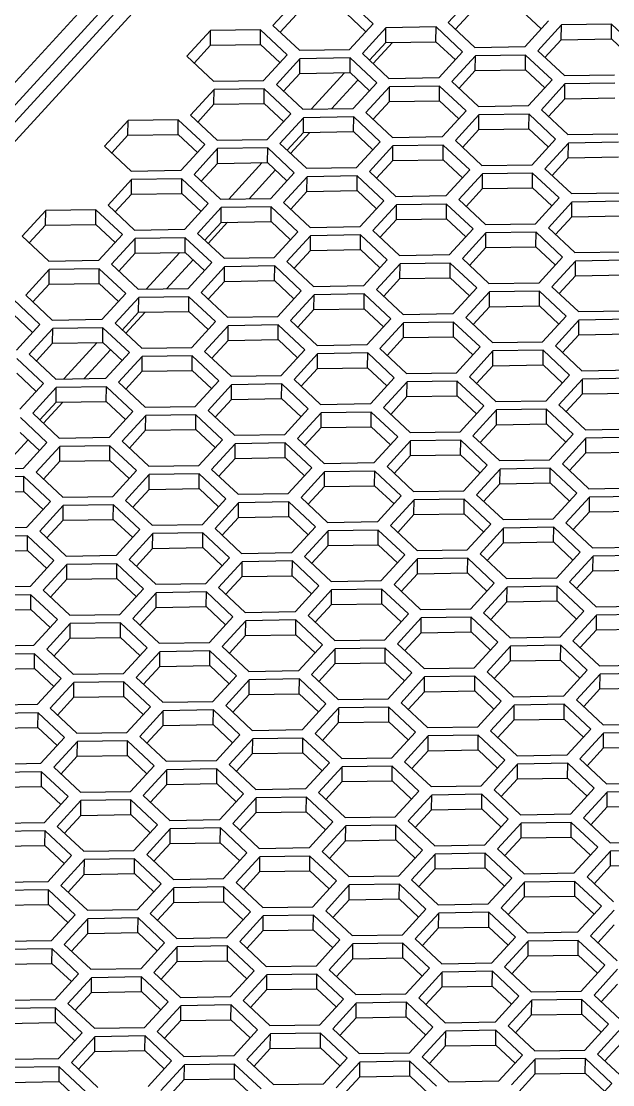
# Model space of a CAD drawing. Header units: millimetres. Extents: x -11 to 294, y 0 to 216.
# Drawn here: x 169.38 to 183, y 94.64 to 119.11 of the extents above; entities that cross this region are included whole.
import ezdxf

# ---------------------------------------------------------------- set-up
doc = ezdxf.new("R2010")
doc.units = ezdxf.units.MM

msp = doc.modelspace()

# ---------------------------------------------------------------- linework, layer by layer
at = {"color": 7, "linetype": 'Continuous', "lineweight": 25}
for p, q in [((183.895, 133.694), (150.535, 97.312)), ((184.263, 133.579), (150.903, 97.196)), ((182.202, 130.49), (151.71, 97.235)), ((181.715, 130.404), (151.214, 97.139)), ((175.717, 119.608), (175.174, 119.017)), ((177.482, 119.054), (176.871, 119.627)), ((179.755, 119.673), (179.212, 119.081)), ((175.34, 118.861), (175.714, 119.27)), ((176.868, 119.288), (177.314, 118.871)), ((179.378, 118.926), (179.753, 119.334)), ((180.907, 119.352), (181.352, 118.935)), ((175.174, 119.017), (175.786, 118.444)), ((176.94, 118.462), (177.482, 119.054)), ((177.776, 118.961), (177.234, 118.37)), ((177.774, 118.623), (177.776, 118.961)), ((178.93, 118.98), (177.776, 118.961)), ((178.928, 118.641), (178.93, 118.98)), ((179.542, 118.407), (178.93, 118.98)), ((179.212, 119.081), (179.824, 118.508)), ((180.978, 118.527), (181.52, 119.118)), ((181.815, 119.026), (181.272, 118.434)), ((181.813, 118.687), (181.815, 119.026)), ((182.969, 119.044), (181.815, 119.026)), ((182.967, 118.706), (182.969, 119.044)), ((183.58, 118.471), (182.969, 119.044)), ((173.737, 118.896), (173.195, 118.305)), ((173.735, 118.558), (173.737, 118.896)), ((174.891, 118.915), (173.737, 118.896)), ((174.889, 118.576), (174.891, 118.915)), ((175.503, 118.342), (174.891, 118.915)), ((173.361, 118.149), (173.735, 118.558)), ((173.735, 118.558), (174.889, 118.576)), ((174.889, 118.576), (175.335, 118.159)), ((175.786, 118.444), (176.94, 118.462)), ((177.4, 118.214), (177.774, 118.623)), ((177.774, 118.623), (178.928, 118.641)), ((178.928, 118.641), (179.374, 118.224)), ((179.824, 118.508), (180.978, 118.527)), ((181.438, 118.279), (181.813, 118.687)), ((181.813, 118.687), (182.967, 118.706)), ((182.967, 118.706), (183.412, 118.288)), ((173.195, 118.305), (173.806, 117.732)), ((174.96, 117.75), (175.503, 118.342)), ((175.797, 118.25), (175.255, 117.658)), ((175.795, 117.911), (175.797, 118.25)), ((176.951, 118.268), (175.797, 118.25)), ((176.949, 117.929), (176.951, 118.268)), ((177.563, 117.695), (176.951, 118.268)), ((177.234, 118.37), (177.845, 117.797)), ((178.999, 117.815), (179.542, 118.407)), ((179.836, 118.315), (179.294, 117.723)), ((179.834, 117.976), (179.836, 118.315)), ((180.99, 118.333), (179.836, 118.315)), ((180.988, 117.995), (180.99, 118.333)), ((181.602, 117.76), (180.99, 118.333)), ((181.272, 118.434), (181.884, 117.861)), ((179.46, 117.568), (179.834, 117.976)), ((179.834, 117.976), (180.988, 117.995)), ((180.988, 117.995), (181.434, 117.577)), ((173.806, 117.732), (174.96, 117.75)), ((175.421, 117.503), (175.795, 117.911)), ((175.795, 117.911), (176.949, 117.929)), ((176.949, 117.929), (177.395, 117.512)), ((177.845, 117.797), (178.999, 117.815)), ((181.059, 117.169), (181.602, 117.76)), ((181.884, 117.861), (183.038, 117.88)), ((173.819, 117.538), (173.276, 116.947)), ((173.817, 117.2), (173.819, 117.538)), ((174.973, 117.557), (173.819, 117.538)), ((174.971, 117.218), (174.973, 117.557)), ((175.584, 116.984), (174.973, 117.557)), ((175.255, 117.658), (175.866, 117.085)), ((177.02, 117.104), (177.563, 117.695)), ((177.857, 117.603), (177.315, 117.011)), ((177.855, 117.264), (177.857, 117.603)), ((179.011, 117.621), (177.857, 117.603)), ((179.009, 117.283), (179.011, 117.621)), ((179.623, 117.048), (179.011, 117.621)), ((179.294, 117.723), (179.905, 117.15)), ((181.896, 117.668), (181.354, 117.076)), ((181.894, 117.329), (181.896, 117.668)), ((183.05, 117.686), (181.896, 117.668)), ((177.48, 116.856), (177.855, 117.264)), ((177.855, 117.264), (179.009, 117.283)), ((179.009, 117.283), (179.455, 116.865)), ((181.519, 116.921), (181.894, 117.329)), ((181.894, 117.329), (183.048, 117.348)), ((173.442, 116.791), (173.817, 117.2)), ((173.817, 117.2), (174.971, 117.218)), ((174.971, 117.218), (175.416, 116.801)), ((175.866, 117.085), (177.02, 117.104)), ((177.315, 117.011), (177.926, 116.438)), ((179.08, 116.457), (179.623, 117.048)), ((179.905, 117.15), (181.059, 117.169)), ((181.354, 117.076), (181.965, 116.503)), ((171.84, 116.827), (171.297, 116.235)), ((171.837, 116.488), (171.84, 116.827)), ((172.994, 116.845), (171.84, 116.827)), ((172.991, 116.507), (172.994, 116.845)), ((173.605, 116.272), (172.994, 116.845)), ((173.276, 116.947), (173.888, 116.374)), ((175.042, 116.392), (175.584, 116.984)), ((175.879, 116.892), (175.336, 116.3)), ((175.876, 116.553), (175.879, 116.892)), ((177.033, 116.91), (175.879, 116.892)), ((177.03, 116.572), (177.033, 116.91)), ((177.644, 116.337), (177.033, 116.91)), ((179.917, 116.956), (179.374, 116.364)), ((179.915, 116.617), (179.917, 116.956)), ((181.071, 116.974), (179.917, 116.956)), ((181.069, 116.636), (181.071, 116.974)), ((181.682, 116.401), (181.071, 116.974)), ((171.837, 116.488), (172.991, 116.507)), ((172.991, 116.507), (173.437, 116.089)), ((175.502, 116.145), (175.876, 116.553)), ((175.876, 116.553), (177.03, 116.572)), ((177.03, 116.572), (177.476, 116.154)), ((179.54, 116.209), (179.915, 116.617)), ((179.915, 116.617), (181.069, 116.636)), ((181.069, 116.636), (181.514, 116.218)), ((181.965, 116.503), (183.119, 116.522)), ((171.463, 116.08), (171.837, 116.488)), ((173.063, 115.681), (173.605, 116.272)), ((173.888, 116.374), (175.042, 116.392)), ((175.336, 116.3), (175.948, 115.727)), ((177.102, 115.746), (177.644, 116.337)), ((177.926, 116.438), (179.08, 116.457)), ((179.092, 116.263), (177.938, 116.245)), ((179.09, 115.925), (179.092, 116.263)), ((179.704, 115.69), (179.092, 116.263)), ((179.374, 116.364), (179.986, 115.791)), ((181.14, 115.81), (181.682, 116.401)), ((181.977, 116.309), (181.434, 115.718)), ((181.975, 115.97), (181.977, 116.309)), ((183.131, 116.328), (181.977, 116.309)), ((171.297, 116.235), (171.909, 115.662)), ((173.899, 116.18), (173.357, 115.588)), ((173.897, 115.841), (173.899, 116.18)), ((175.053, 116.198), (173.899, 116.18)), ((175.051, 115.86), (175.053, 116.198)), ((175.665, 115.625), (175.053, 116.198)), ((177.938, 116.245), (177.396, 115.653)), ((177.936, 115.906), (177.938, 116.245)), ((173.523, 115.433), (173.897, 115.841)), ((173.897, 115.841), (175.051, 115.86)), ((175.051, 115.86), (175.497, 115.442)), ((177.562, 115.498), (177.936, 115.906)), ((177.936, 115.906), (179.09, 115.925)), ((179.09, 115.925), (179.536, 115.507)), ((179.986, 115.791), (181.14, 115.81)), ((181.6, 115.562), (181.975, 115.97)), ((181.975, 115.97), (183.129, 115.989)), ((171.909, 115.662), (173.063, 115.681)), ((173.357, 115.588), (173.968, 115.015)), ((175.122, 115.034), (175.665, 115.625)), ((175.959, 115.533), (175.417, 114.941)), ((175.948, 115.727), (177.102, 115.746)), ((175.957, 115.194), (175.959, 115.533)), ((177.113, 115.552), (175.959, 115.533)), ((177.111, 115.213), (177.113, 115.552)), ((177.725, 114.979), (177.113, 115.552)), ((177.396, 115.653), (178.007, 115.08)), ((179.161, 115.099), (179.704, 115.69)), ((179.998, 115.598), (179.456, 115.006)), ((179.996, 115.259), (179.998, 115.598)), ((181.152, 115.617), (179.998, 115.598)), ((181.15, 115.278), (181.152, 115.617)), ((181.764, 115.044), (181.152, 115.617)), ((181.434, 115.718), (182.046, 115.144)), ((171.921, 115.469), (171.378, 114.877)), ((171.919, 115.13), (171.921, 115.469)), ((173.075, 115.487), (171.921, 115.469)), ((173.073, 115.149), (173.075, 115.487)), ((173.686, 114.914), (173.075, 115.487)), ((171.544, 114.722), (171.919, 115.13)), ((171.919, 115.13), (173.073, 115.149)), ((173.073, 115.149), (173.518, 114.731)), ((175.583, 114.786), (175.957, 115.194)), ((175.957, 115.194), (177.111, 115.213)), ((177.111, 115.213), (177.557, 114.795)), ((178.007, 115.08), (179.161, 115.099)), ((179.622, 114.851), (179.996, 115.259)), ((179.996, 115.259), (181.15, 115.278)), ((181.15, 115.278), (181.596, 114.86)), ((181.221, 114.452), (181.764, 115.044)), ((182.046, 115.144), (183.2, 115.163)), ((171.378, 114.877), (171.99, 114.304)), ((173.144, 114.323), (173.686, 114.914)), ((173.981, 114.822), (173.438, 114.23)), ((173.968, 115.015), (175.122, 115.034)), ((173.979, 114.483), (173.981, 114.822)), ((175.135, 114.84), (173.981, 114.822)), ((175.133, 114.502), (175.135, 114.84)), ((175.746, 114.267), (175.135, 114.84)), ((175.417, 114.941), (176.028, 114.368)), ((177.182, 114.387), (177.725, 114.979)), ((178.019, 114.886), (177.477, 114.295)), ((178.017, 114.547), (178.019, 114.886)), ((179.173, 114.905), (178.019, 114.886)), ((179.171, 114.566), (179.173, 114.905)), ((179.785, 114.332), (179.173, 114.905)), ((179.456, 115.006), (180.067, 114.433)), ((182.058, 114.951), (181.516, 114.36)), ((182.056, 114.612), (182.058, 114.951)), ((183.212, 114.97), (182.058, 114.951)), ((169.942, 114.757), (169.399, 114.165)), ((169.94, 114.418), (169.942, 114.757)), ((171.096, 114.775), (169.942, 114.757)), ((171.094, 114.437), (171.096, 114.775)), ((171.707, 114.202), (171.096, 114.775)), ((177.642, 114.139), (178.017, 114.547)), ((178.017, 114.547), (179.171, 114.566)), ((179.171, 114.566), (179.617, 114.148)), ((181.681, 114.204), (182.056, 114.612)), ((182.056, 114.612), (183.21, 114.631)), ((169.565, 114.01), (169.94, 114.418)), ((169.94, 114.418), (171.094, 114.437)), ((171.094, 114.437), (171.539, 114.019)), ((171.99, 114.304), (173.144, 114.323)), ((173.604, 114.075), (173.979, 114.483)), ((173.979, 114.483), (175.133, 114.502)), ((175.133, 114.502), (175.578, 114.084)), ((176.028, 114.368), (177.182, 114.387)), ((179.242, 113.74), (179.785, 114.332)), ((180.067, 114.433), (181.221, 114.452)), ((181.516, 114.36), (182.127, 113.787)), ((169.399, 114.165), (170.011, 113.592)), ((171.165, 113.611), (171.707, 114.202)), ((172.002, 114.11), (171.459, 113.518)), ((171.999, 113.771), (172.002, 114.11)), ((173.156, 114.129), (172.002, 114.11)), ((173.153, 113.79), (173.156, 114.129)), ((173.767, 113.556), (173.156, 114.129)), ((173.438, 114.23), (174.05, 113.657)), ((175.204, 113.676), (175.746, 114.267)), ((176.04, 114.175), (175.498, 113.583)), ((176.038, 113.836), (176.04, 114.175)), ((177.194, 114.194), (176.04, 114.175)), ((177.192, 113.855), (177.194, 114.194)), ((177.806, 113.621), (177.194, 114.194)), ((177.477, 114.295), (178.088, 113.722)), ((180.079, 114.239), (179.536, 113.648)), ((180.077, 113.901), (180.079, 114.239)), ((181.233, 114.258), (180.079, 114.239)), ((181.231, 113.919), (181.233, 114.258)), ((181.844, 113.685), (181.233, 114.258)), ((175.664, 113.428), (176.038, 113.836)), ((176.038, 113.836), (177.192, 113.855)), ((177.192, 113.855), (177.638, 113.437)), ((179.702, 113.492), (180.077, 113.901)), ((180.077, 113.901), (181.231, 113.919)), ((181.231, 113.919), (181.676, 113.502)), ((170.011, 113.592), (171.165, 113.611)), ((171.625, 113.363), (171.999, 113.771)), ((171.999, 113.771), (173.153, 113.79)), ((173.153, 113.79), (173.599, 113.372)), ((174.05, 113.657), (175.204, 113.676)), ((175.498, 113.583), (176.11, 113.01)), ((177.264, 113.029), (177.806, 113.621)), ((178.088, 113.722), (179.242, 113.74)), ((179.536, 113.648), (180.148, 113.075)), ((181.302, 113.093), (181.844, 113.685)), ((182.139, 113.592), (181.596, 113.001)), ((182.127, 113.787), (183.281, 113.805)), ((182.137, 113.254), (182.139, 113.592)), ((183.293, 113.611), (182.139, 113.592)), ((170.023, 113.399), (169.481, 112.807)), ((170.021, 113.06), (170.023, 113.399)), ((171.177, 113.417), (170.023, 113.399)), ((171.175, 113.079), (171.177, 113.417)), ((171.789, 112.844), (171.177, 113.417)), ((171.459, 113.518), (172.071, 112.945)), ((173.225, 112.964), (173.767, 113.556)), ((174.061, 113.463), (173.519, 112.872)), ((174.059, 113.124), (174.061, 113.463)), ((175.215, 113.482), (174.061, 113.463)), ((175.213, 113.143), (175.215, 113.482)), ((175.827, 112.909), (175.215, 113.482)), ((178.1, 113.528), (177.558, 112.937)), ((178.098, 113.189), (178.1, 113.528)), ((179.254, 113.547), (178.1, 113.528)), ((179.252, 113.208), (179.254, 113.547)), ((179.866, 112.974), (179.254, 113.547)), ((170.021, 113.06), (171.175, 113.079)), ((171.175, 113.079), (171.621, 112.661)), ((173.685, 112.716), (174.059, 113.124)), ((174.059, 113.124), (175.213, 113.143)), ((175.213, 113.143), (175.659, 112.725)), ((177.724, 112.781), (178.098, 113.189)), ((178.098, 113.189), (179.252, 113.208)), ((179.252, 113.208), (179.698, 112.791)), ((180.148, 113.075), (181.302, 113.093)), ((181.762, 112.845), (182.137, 113.254)), ((182.137, 113.254), (183.291, 113.272)), ((169.647, 112.652), (170.021, 113.06)), ((171.246, 112.253), (171.789, 112.844)), ((172.071, 112.945), (173.225, 112.964)), ((173.519, 112.872), (174.13, 112.299)), ((175.284, 112.317), (175.827, 112.909)), ((176.11, 113.01), (177.264, 113.029)), ((177.275, 112.835), (176.121, 112.816)), ((177.273, 112.496), (177.275, 112.835)), ((177.887, 112.262), (177.275, 112.835)), ((177.558, 112.937), (178.169, 112.364)), ((179.323, 112.382), (179.866, 112.974)), ((180.16, 112.881), (179.618, 112.29)), ((180.158, 112.543), (180.16, 112.881)), ((181.314, 112.9), (180.16, 112.881)), ((181.312, 112.561), (181.314, 112.9)), ((181.926, 112.327), (181.314, 112.9)), ((181.596, 113.001), (182.208, 112.428)), ((169.809, 112.133), (169.198, 112.706)), ((169.481, 112.807), (170.092, 112.234)), ((172.083, 112.752), (171.54, 112.16)), ((172.081, 112.413), (172.083, 112.752)), ((173.237, 112.771), (172.083, 112.752)), ((173.235, 112.432), (173.237, 112.771)), ((173.848, 112.198), (173.237, 112.771)), ((176.121, 112.816), (175.579, 112.225)), ((176.119, 112.478), (176.121, 112.816)), ((169.196, 112.367), (169.641, 111.949)), ((171.706, 112.005), (172.081, 112.413)), ((172.081, 112.413), (173.235, 112.432)), ((173.235, 112.432), (173.68, 112.014)), ((175.745, 112.069), (176.119, 112.478)), ((176.119, 112.478), (177.273, 112.496)), ((177.273, 112.496), (177.719, 112.079)), ((178.169, 112.364), (179.323, 112.382)), ((179.784, 112.134), (180.158, 112.543)), ((180.158, 112.543), (181.312, 112.561)), ((181.312, 112.561), (181.758, 112.144)), ((182.208, 112.428), (183.362, 112.446)), ((169.267, 111.541), (169.809, 112.133)), ((170.092, 112.234), (171.246, 112.253)), ((171.54, 112.16), (172.152, 111.587)), ((173.306, 111.606), (173.848, 112.198)), ((174.143, 112.105), (173.6, 111.514)), ((174.13, 112.299), (175.284, 112.317)), ((174.141, 111.767), (174.143, 112.105)), ((175.297, 112.124), (174.143, 112.105)), ((175.295, 111.785), (175.297, 112.124)), ((175.908, 111.551), (175.297, 112.124)), ((175.579, 112.225), (176.19, 111.652)), ((177.344, 111.67), (177.887, 112.262)), ((178.181, 112.169), (177.639, 111.578)), ((178.179, 111.831), (178.181, 112.169)), ((179.335, 112.188), (178.181, 112.169)), ((179.333, 111.849), (179.335, 112.188)), ((179.947, 111.615), (179.335, 112.188)), ((179.618, 112.29), (180.229, 111.717)), ((181.383, 111.735), (181.926, 112.327)), ((182.22, 112.234), (181.678, 111.643)), ((182.218, 111.896), (182.22, 112.234)), ((183.374, 112.253), (182.22, 112.234)), ((170.104, 112.04), (169.561, 111.449)), ((170.102, 111.701), (170.104, 112.04)), ((171.258, 112.059), (170.104, 112.04)), ((171.256, 111.72), (171.258, 112.059)), ((171.869, 111.486), (171.258, 112.059)), ((181.843, 111.487), (182.218, 111.896)), ((182.218, 111.896), (183.372, 111.914)), ((169.727, 111.293), (170.102, 111.701)), ((170.102, 111.701), (171.256, 111.72)), ((171.256, 111.72), (171.701, 111.303)), ((173.766, 111.358), (174.141, 111.767)), ((174.141, 111.767), (175.295, 111.785)), ((175.295, 111.785), (175.74, 111.368)), ((176.19, 111.652), (177.344, 111.67)), ((177.804, 111.422), (178.179, 111.831)), ((178.179, 111.831), (179.333, 111.849)), ((179.333, 111.849), (179.779, 111.432)), ((179.404, 111.023), (179.947, 111.615)), ((180.229, 111.717), (181.383, 111.735)), ((181.678, 111.643), (182.289, 111.07)), ((169.561, 111.449), (170.173, 110.876)), ((171.327, 110.894), (171.869, 111.486)), ((172.163, 111.393), (171.621, 110.802)), ((172.152, 111.587), (173.306, 111.606)), ((172.161, 111.055), (172.163, 111.393)), ((173.317, 111.412), (172.163, 111.393)), ((173.315, 111.073), (173.317, 111.412)), ((173.929, 110.839), (173.317, 111.412)), ((173.6, 111.514), (174.212, 110.941)), ((175.366, 110.959), (175.908, 111.551)), ((176.202, 111.458), (175.66, 110.867)), ((176.2, 111.12), (176.202, 111.458)), ((177.356, 111.477), (176.202, 111.458)), ((177.354, 111.138), (177.356, 111.477)), ((177.968, 110.904), (177.356, 111.477)), ((177.639, 111.578), (178.25, 111.005)), ((180.241, 111.523), (179.698, 110.931)), ((180.239, 111.184), (180.241, 111.523)), ((181.395, 111.541), (180.241, 111.523)), ((181.393, 111.203), (181.395, 111.541)), ((182.006, 110.968), (181.395, 111.541)), ((169.891, 110.775), (169.279, 111.348)), ((175.826, 110.711), (176.2, 111.12)), ((176.2, 111.12), (177.354, 111.138)), ((177.354, 111.138), (177.8, 110.721)), ((179.864, 110.776), (180.239, 111.184)), ((180.239, 111.184), (181.393, 111.203)), ((181.393, 111.203), (181.838, 110.785)), ((169.277, 111.009), (169.723, 110.591)), ((170.173, 110.876), (171.327, 110.894)), ((171.787, 110.646), (172.161, 111.055)), ((172.161, 111.055), (173.315, 111.073)), ((173.315, 111.073), (173.761, 110.656)), ((174.212, 110.941), (175.366, 110.959)), ((177.426, 110.312), (177.968, 110.904)), ((178.25, 111.005), (179.404, 111.023)), ((179.698, 110.931), (180.31, 110.358)), ((181.464, 110.377), (182.006, 110.968)), ((182.301, 110.876), (181.758, 110.284)), ((182.289, 111.07), (183.443, 111.088)), ((182.299, 110.537), (182.301, 110.876)), ((183.455, 110.894), (182.301, 110.876)), ((169.348, 110.183), (169.891, 110.775)), ((170.185, 110.682), (169.643, 110.091)), ((170.183, 110.344), (170.185, 110.682)), ((171.339, 110.701), (170.185, 110.682)), ((171.337, 110.362), (171.339, 110.701)), ((171.951, 110.128), (171.339, 110.701)), ((171.621, 110.802), (172.233, 110.229)), ((173.387, 110.247), (173.929, 110.839)), ((174.223, 110.746), (173.681, 110.155)), ((174.221, 110.408), (174.223, 110.746)), ((175.377, 110.765), (174.223, 110.746)), ((175.375, 110.426), (175.377, 110.765)), ((175.989, 110.192), (175.377, 110.765)), ((175.66, 110.867), (176.272, 110.294)), ((178.262, 110.812), (177.72, 110.22)), ((178.26, 110.473), (178.262, 110.812)), ((179.416, 110.83), (178.262, 110.812)), ((179.414, 110.491), (179.416, 110.83)), ((180.028, 110.257), (179.416, 110.83)), ((173.847, 109.999), (174.221, 110.408)), ((174.221, 110.408), (175.375, 110.426)), ((175.375, 110.426), (175.821, 110.009)), ((177.886, 110.064), (178.26, 110.473)), ((178.26, 110.473), (179.414, 110.491)), ((179.414, 110.491), (179.86, 110.074)), ((181.924, 110.129), (182.299, 110.537)), ((182.299, 110.537), (183.453, 110.556)), ((169.808, 109.935), (170.183, 110.344)), ((170.183, 110.344), (171.337, 110.362)), ((171.337, 110.362), (171.783, 109.945)), ((172.233, 110.229), (173.387, 110.247)), ((173.681, 110.155), (174.292, 109.582)), ((175.446, 109.6), (175.989, 110.192)), ((176.272, 110.294), (177.426, 110.312)), ((177.72, 110.22), (178.331, 109.647)), ((179.485, 109.666), (180.028, 110.257)), ((180.322, 110.165), (179.78, 109.573)), ((180.31, 110.358), (181.464, 110.377)), ((180.32, 109.826), (180.322, 110.165)), ((181.476, 110.183), (180.322, 110.165)), ((181.474, 109.845), (181.476, 110.183)), ((182.088, 109.61), (181.476, 110.183)), ((181.758, 110.284), (182.37, 109.711)), ((169.971, 109.416), (169.36, 109.989)), ((169.643, 110.091), (170.254, 109.518)), ((171.408, 109.536), (171.951, 110.128)), ((172.245, 110.035), (171.702, 109.444)), ((172.243, 109.697), (172.245, 110.035)), ((173.399, 110.054), (172.245, 110.035)), ((173.397, 109.715), (173.399, 110.054)), ((174.01, 109.481), (173.399, 110.054)), ((176.283, 110.1), (175.741, 109.508)), ((176.281, 109.761), (176.283, 110.1)), ((177.437, 110.118), (176.283, 110.1)), ((177.435, 109.78), (177.437, 110.118)), ((178.049, 109.545), (177.437, 110.118)), ((169.358, 109.65), (169.803, 109.233)), ((171.868, 109.288), (172.243, 109.697)), ((172.243, 109.697), (173.397, 109.715)), ((173.397, 109.715), (173.842, 109.298)), ((175.907, 109.353), (176.281, 109.761)), ((176.281, 109.761), (177.435, 109.78)), ((177.435, 109.78), (177.881, 109.362)), ((178.331, 109.647), (179.485, 109.666)), ((179.946, 109.418), (180.32, 109.826)), ((180.32, 109.826), (181.474, 109.845)), ((181.474, 109.845), (181.92, 109.427)), ((182.37, 109.711), (183.524, 109.73)), ((169.429, 108.824), (169.971, 109.416)), ((170.254, 109.518), (171.408, 109.536)), ((171.702, 109.444), (172.314, 108.871)), ((173.468, 108.889), (174.01, 109.481)), ((174.292, 109.582), (175.446, 109.6)), ((175.459, 109.407), (174.305, 109.389)), ((175.457, 109.068), (175.459, 109.407)), ((176.07, 108.834), (175.459, 109.407)), ((175.741, 109.508), (176.352, 108.935)), ((177.506, 108.954), (178.049, 109.545)), ((178.343, 109.453), (177.801, 108.861)), ((178.341, 109.114), (178.343, 109.453)), ((179.497, 109.471), (178.343, 109.453)), ((179.495, 109.133), (179.497, 109.471)), ((180.109, 108.898), (179.497, 109.471)), ((179.78, 109.573), (180.391, 109)), ((181.545, 109.019), (182.088, 109.61)), ((182.382, 109.518), (181.84, 108.926)), ((182.38, 109.179), (182.382, 109.518)), ((183.536, 109.536), (182.382, 109.518)), ((170.266, 109.324), (169.723, 108.732)), ((170.264, 108.985), (170.266, 109.324)), ((171.42, 109.342), (170.266, 109.324)), ((171.418, 109.003), (171.42, 109.342)), ((172.031, 108.769), (171.42, 109.342)), ((174.305, 109.389), (173.762, 108.797)), ((174.303, 109.05), (174.305, 109.389)), ((182.005, 108.771), (182.38, 109.179)), ((182.38, 109.179), (183.534, 109.198)), ((169.889, 108.576), (170.264, 108.985)), ((170.264, 108.985), (171.418, 109.003)), ((171.418, 109.003), (171.863, 108.586)), ((173.928, 108.641), (174.303, 109.05)), ((174.303, 109.05), (175.457, 109.068)), ((175.457, 109.068), (175.902, 108.651)), ((176.352, 108.935), (177.506, 108.954)), ((177.966, 108.706), (178.341, 109.114)), ((178.341, 109.114), (179.495, 109.133)), ((179.495, 109.133), (179.941, 108.715)), ((180.391, 109), (181.545, 109.019)), ((181.84, 108.926), (182.451, 108.353)), ((168.275, 108.806), (169.429, 108.824)), ((169.723, 108.732), (170.335, 108.159)), ((171.489, 108.177), (172.031, 108.769)), ((172.325, 108.677), (171.783, 108.085)), ((172.314, 108.871), (173.468, 108.889)), ((172.323, 108.338), (172.325, 108.677)), ((173.479, 108.695), (172.325, 108.677)), ((173.477, 108.357), (173.479, 108.695)), ((174.091, 108.122), (173.479, 108.695)), ((173.762, 108.797), (174.374, 108.224)), ((175.528, 108.243), (176.07, 108.834)), ((176.364, 108.742), (175.822, 108.15)), ((176.362, 108.403), (176.364, 108.742)), ((177.518, 108.76), (176.364, 108.742)), ((177.516, 108.422), (177.518, 108.76)), ((178.13, 108.187), (177.518, 108.76)), ((177.801, 108.861), (178.412, 108.288)), ((179.566, 108.307), (180.109, 108.898)), ((180.403, 108.806), (179.86, 108.214)), ((180.401, 108.467), (180.403, 108.806)), ((181.557, 108.825), (180.403, 108.806)), ((181.555, 108.486), (181.557, 108.825)), ((182.168, 108.252), (181.557, 108.825)), ((169.441, 108.631), (168.287, 108.612)), ((169.439, 108.292), (169.441, 108.631)), ((170.053, 108.058), (169.441, 108.631)), ((180.026, 108.059), (180.401, 108.467)), ((180.401, 108.467), (181.555, 108.486)), ((181.555, 108.486), (182, 108.068)), ((168.285, 108.274), (169.439, 108.292)), ((169.439, 108.292), (169.885, 107.875)), ((171.949, 107.93), (172.323, 108.338)), ((172.323, 108.338), (173.477, 108.357)), ((173.477, 108.357), (173.923, 107.939)), ((174.374, 108.224), (175.528, 108.243)), ((175.988, 107.995), (176.362, 108.403)), ((176.362, 108.403), (177.516, 108.422)), ((177.516, 108.422), (177.962, 108.004)), ((177.588, 107.596), (178.13, 108.187)), ((178.412, 108.288), (179.566, 108.307)), ((179.86, 108.214), (180.472, 107.641)), ((181.626, 107.66), (182.168, 108.252)), ((182.451, 108.353), (183.605, 108.372)), ((169.51, 107.466), (170.053, 108.058)), ((170.347, 107.966), (169.805, 107.374)), ((170.335, 108.159), (171.489, 108.177)), ((170.345, 107.627), (170.347, 107.966)), ((171.501, 107.984), (170.347, 107.966)), ((171.499, 107.645), (171.501, 107.984)), ((172.113, 107.411), (171.501, 107.984)), ((171.783, 108.085), (172.395, 107.512)), ((173.549, 107.531), (174.091, 108.122)), ((174.385, 108.03), (173.843, 107.438)), ((174.383, 107.691), (174.385, 108.03)), ((175.539, 108.048), (174.385, 108.03)), ((175.537, 107.71), (175.539, 108.048)), ((176.151, 107.475), (175.539, 108.048)), ((175.822, 108.15), (176.434, 107.577)), ((178.424, 108.095), (177.882, 107.503)), ((178.422, 107.756), (178.424, 108.095)), ((179.578, 108.113), (178.424, 108.095)), ((179.576, 107.775), (179.578, 108.113)), ((180.19, 107.54), (179.578, 108.113)), ((182.463, 108.159), (181.92, 107.568)), ((182.461, 107.82), (182.463, 108.159)), ((183.617, 108.178), (182.463, 108.159)), ((174.383, 107.691), (175.537, 107.71)), ((175.537, 107.71), (175.983, 107.292)), ((178.048, 107.348), (178.422, 107.756)), ((178.422, 107.756), (179.576, 107.775)), ((179.576, 107.775), (180.022, 107.357)), ((182.086, 107.412), (182.461, 107.82)), ((182.461, 107.82), (183.615, 107.839)), ((168.356, 107.448), (169.51, 107.466)), ((169.97, 107.219), (170.345, 107.627)), ((170.345, 107.627), (171.499, 107.645)), ((171.499, 107.645), (171.945, 107.228)), ((172.395, 107.512), (173.549, 107.531)), ((174.009, 107.283), (174.383, 107.691)), ((175.608, 106.884), (176.151, 107.475)), ((176.434, 107.577), (177.588, 107.596)), ((177.882, 107.503), (178.493, 106.93)), ((179.647, 106.949), (180.19, 107.54)), ((180.484, 107.448), (179.942, 106.856)), ((180.472, 107.641), (181.626, 107.66)), ((180.482, 107.109), (180.484, 107.448)), ((181.638, 107.467), (180.484, 107.448)), ((181.636, 107.128), (181.638, 107.467)), ((182.25, 106.894), (181.638, 107.467)), ((181.92, 107.568), (182.532, 106.995)), ((169.522, 107.272), (168.368, 107.254)), ((169.52, 106.934), (169.522, 107.272)), ((170.133, 106.699), (169.522, 107.272)), ((169.805, 107.374), (170.416, 106.801)), ((171.57, 106.82), (172.113, 107.411)), ((172.407, 107.319), (171.864, 106.727)), ((172.405, 106.98), (172.407, 107.319)), ((173.561, 107.337), (172.407, 107.319)), ((173.559, 106.999), (173.561, 107.337)), ((174.172, 106.764), (173.561, 107.337)), ((173.843, 107.438), (174.454, 106.865)), ((176.445, 107.383), (175.903, 106.791)), ((176.443, 107.044), (176.445, 107.383)), ((177.599, 107.402), (176.445, 107.383)), ((177.597, 107.063), (177.599, 107.402)), ((178.211, 106.829), (177.599, 107.402)), ((172.03, 106.572), (172.405, 106.98)), ((172.405, 106.98), (173.559, 106.999)), ((173.559, 106.999), (174.004, 106.581)), ((176.069, 106.636), (176.443, 107.044)), ((176.443, 107.044), (177.597, 107.063)), ((177.597, 107.063), (178.043, 106.645)), ((180.108, 106.701), (180.482, 107.109)), ((180.482, 107.109), (181.636, 107.128)), ((181.636, 107.128), (182.082, 106.71)), ((182.532, 106.995), (183.686, 107.013)), ((168.366, 106.915), (169.52, 106.934)), ((169.52, 106.934), (169.965, 106.516)), ((170.416, 106.801), (171.57, 106.82)), ((171.864, 106.727), (172.476, 106.154)), ((173.63, 106.173), (174.172, 106.764)), ((174.454, 106.865), (175.608, 106.884)), ((175.903, 106.791), (176.514, 106.218)), ((177.668, 106.237), (178.211, 106.829)), ((178.505, 106.736), (177.962, 106.145)), ((178.493, 106.93), (179.647, 106.949)), ((178.503, 106.398), (178.505, 106.736)), ((179.659, 106.755), (178.505, 106.736)), ((179.657, 106.416), (179.659, 106.755)), ((180.27, 106.182), (179.659, 106.755)), ((179.942, 106.856), (180.553, 106.283)), ((181.707, 106.302), (182.25, 106.894)), ((182.544, 106.801), (182.001, 106.21)), ((182.542, 106.463), (182.544, 106.801)), ((183.698, 106.82), (182.544, 106.801)), ((169.591, 106.108), (170.133, 106.699)), ((170.428, 106.607), (169.885, 106.015)), ((170.426, 106.268), (170.428, 106.607)), ((171.582, 106.625), (170.428, 106.607)), ((171.58, 106.287), (171.582, 106.625)), ((172.193, 106.052), (171.582, 106.625)), ((174.467, 106.672), (173.924, 106.08)), ((174.465, 106.333), (174.467, 106.672)), ((175.621, 106.69), (174.467, 106.672)), ((175.619, 106.352), (175.621, 106.69)), ((176.232, 106.117), (175.621, 106.69)), ((182.542, 106.463), (183.696, 106.481)), ((170.051, 105.86), (170.426, 106.268)), ((170.426, 106.268), (171.58, 106.287)), ((171.58, 106.287), (172.025, 105.869)), ((174.09, 105.925), (174.465, 106.333)), ((174.465, 106.333), (175.619, 106.352)), ((175.619, 106.352), (176.064, 105.934)), ((176.514, 106.218), (177.668, 106.237)), ((178.128, 105.989), (178.503, 106.398)), ((178.503, 106.398), (179.657, 106.416)), ((179.657, 106.416), (180.102, 105.999)), ((180.553, 106.283), (181.707, 106.302)), ((182.167, 106.054), (182.542, 106.463)), ((168.437, 106.089), (169.591, 106.108)), ((169.885, 106.015), (170.497, 105.442)), ((171.651, 105.461), (172.193, 106.052)), ((172.476, 106.154), (173.63, 106.173)), ((173.641, 105.979), (172.487, 105.96)), ((173.639, 105.64), (173.641, 105.979)), ((174.253, 105.406), (173.641, 105.979)), ((173.924, 106.08), (174.536, 105.507)), ((175.69, 105.526), (176.232, 106.117)), ((176.526, 106.025), (175.984, 105.433)), ((176.524, 105.686), (176.526, 106.025)), ((177.68, 106.044), (176.526, 106.025)), ((177.678, 105.705), (177.68, 106.044)), ((178.292, 105.471), (177.68, 106.044)), ((177.962, 106.145), (178.574, 105.572)), ((179.728, 105.59), (180.27, 106.182)), ((180.565, 106.089), (180.022, 105.498)), ((180.563, 105.751), (180.565, 106.089)), ((181.719, 106.108), (180.565, 106.089)), ((181.717, 105.769), (181.719, 106.108)), ((182.33, 105.535), (181.719, 106.108)), ((182.001, 106.21), (182.613, 105.637)), ((169.603, 105.914), (168.449, 105.896)), ((169.601, 105.576), (169.603, 105.914)), ((170.215, 105.341), (169.603, 105.914)), ((172.487, 105.96), (171.945, 105.368)), ((172.485, 105.621), (172.487, 105.96)), ((180.188, 105.342), (180.563, 105.751)), ((180.563, 105.751), (181.717, 105.769)), ((181.717, 105.769), (182.162, 105.352)), ((168.447, 105.557), (169.601, 105.576)), ((169.601, 105.576), (170.047, 105.158)), ((172.111, 105.213), (172.485, 105.621)), ((172.485, 105.621), (173.639, 105.64)), ((173.639, 105.64), (174.085, 105.222)), ((174.536, 105.507), (175.69, 105.526)), ((176.15, 105.278), (176.524, 105.686)), ((176.524, 105.686), (177.678, 105.705)), ((177.678, 105.705), (178.124, 105.287)), ((178.574, 105.572), (179.728, 105.59)), ((180.022, 105.498), (180.634, 104.925)), ((181.788, 104.943), (182.33, 105.535)), ((182.613, 105.637), (183.767, 105.655)), ((169.672, 104.75), (170.215, 105.341)), ((170.509, 105.249), (169.967, 104.657)), ((170.497, 105.442), (171.651, 105.461)), ((170.507, 104.91), (170.509, 105.249)), ((171.663, 105.267), (170.509, 105.249)), ((171.661, 104.929), (171.663, 105.267)), ((172.275, 104.694), (171.663, 105.267)), ((171.945, 105.368), (172.557, 104.795)), ((173.711, 104.814), (174.253, 105.406)), ((174.547, 105.313), (174.005, 104.722)), ((174.545, 104.975), (174.547, 105.313)), ((175.701, 105.332), (174.547, 105.313)), ((175.699, 104.993), (175.701, 105.332)), ((176.313, 104.759), (175.701, 105.332)), ((175.984, 105.433), (176.596, 104.86)), ((177.75, 104.879), (178.292, 105.471)), ((178.586, 105.378), (178.044, 104.787)), ((178.584, 105.04), (178.586, 105.378)), ((179.74, 105.397), (178.586, 105.378)), ((179.738, 105.058), (179.74, 105.397)), ((180.352, 104.824), (179.74, 105.397)), ((182.625, 105.443), (182.082, 104.851)), ((182.622, 105.104), (182.625, 105.443)), ((183.779, 105.461), (182.625, 105.443)), ((178.21, 104.631), (178.584, 105.04)), ((178.584, 105.04), (179.738, 105.058)), ((179.738, 105.058), (180.184, 104.641)), ((182.248, 104.695), (182.622, 105.104)), ((182.622, 105.104), (183.776, 105.122)), ((170.132, 104.502), (170.507, 104.91)), ((170.507, 104.91), (171.661, 104.929)), ((171.661, 104.929), (172.107, 104.511)), ((172.557, 104.795), (173.711, 104.814)), ((174.171, 104.566), (174.545, 104.975)), ((174.545, 104.975), (175.699, 104.993)), ((175.699, 104.993), (176.145, 104.576)), ((175.77, 104.167), (176.313, 104.759)), ((176.596, 104.86), (177.75, 104.879)), ((178.044, 104.787), (178.655, 104.214)), ((179.809, 104.232), (180.352, 104.824)), ((180.634, 104.925), (181.788, 104.943)), ((182.082, 104.851), (182.694, 104.278)), ((168.518, 104.731), (169.672, 104.75)), ((169.684, 104.556), (168.53, 104.537)), ((169.682, 104.217), (169.684, 104.556)), ((170.295, 103.983), (169.684, 104.556)), ((169.967, 104.657), (170.578, 104.084)), ((171.732, 104.103), (172.275, 104.694)), ((172.569, 104.602), (172.026, 104.011)), ((172.567, 104.263), (172.569, 104.602)), ((173.723, 104.621), (172.569, 104.602)), ((173.721, 104.282), (173.723, 104.621)), ((174.334, 104.048), (173.723, 104.621)), ((174.005, 104.722), (174.616, 104.149)), ((176.607, 104.666), (176.065, 104.075)), ((176.605, 104.328), (176.607, 104.666)), ((177.761, 104.685), (176.607, 104.666)), ((177.759, 104.346), (177.761, 104.685)), ((178.373, 104.112), (177.761, 104.685)), ((180.646, 104.731), (180.104, 104.14)), ((180.644, 104.393), (180.646, 104.731)), ((181.8, 104.75), (180.646, 104.731)), ((181.798, 104.411), (181.8, 104.75)), ((182.412, 104.177), (181.8, 104.75)), ((172.567, 104.263), (173.721, 104.282)), ((173.721, 104.282), (174.166, 103.864)), ((176.231, 103.919), (176.605, 104.328)), ((176.605, 104.328), (177.759, 104.346)), ((177.759, 104.346), (178.205, 103.929)), ((180.27, 103.984), (180.644, 104.393)), ((180.644, 104.393), (181.798, 104.411)), ((181.798, 104.411), (182.244, 103.994)), ((182.694, 104.278), (183.848, 104.297)), ((168.528, 104.198), (169.682, 104.217)), ((169.682, 104.217), (170.127, 103.799)), ((170.578, 104.084), (171.732, 104.103)), ((172.192, 103.855), (172.567, 104.263)), ((173.792, 103.456), (174.334, 104.048)), ((174.616, 104.149), (175.77, 104.167)), ((176.065, 104.075), (176.676, 103.502)), ((177.83, 103.52), (178.373, 104.112)), ((178.655, 104.214), (179.809, 104.232)), ((179.821, 104.038), (178.667, 104.02)), ((179.819, 103.699), (179.821, 104.038)), ((180.432, 103.465), (179.821, 104.038)), ((180.104, 104.14), (180.715, 103.567)), ((181.869, 103.585), (182.412, 104.177)), ((182.706, 104.085), (182.163, 103.493)), ((182.704, 103.746), (182.706, 104.085)), ((183.86, 104.103), (182.706, 104.085)), ((169.753, 103.391), (170.295, 103.983)), ((170.59, 103.89), (170.047, 103.299)), ((170.588, 103.552), (170.59, 103.89)), ((171.744, 103.909), (170.59, 103.89)), ((171.742, 103.57), (171.744, 103.909)), ((172.355, 103.336), (171.744, 103.909)), ((172.026, 104.011), (172.638, 103.437)), ((174.629, 103.955), (174.086, 103.364)), ((174.627, 103.617), (174.629, 103.955)), ((175.783, 103.974), (174.629, 103.955)), ((175.781, 103.635), (175.783, 103.974)), ((176.394, 103.401), (175.783, 103.974)), ((178.667, 104.02), (178.124, 103.428)), ((178.665, 103.681), (178.667, 104.02)), ((170.213, 103.143), (170.588, 103.552)), ((170.588, 103.552), (171.742, 103.57)), ((171.742, 103.57), (172.187, 103.153)), ((174.252, 103.208), (174.627, 103.617)), ((174.627, 103.617), (175.781, 103.635)), ((175.781, 103.635), (176.226, 103.218)), ((178.29, 103.273), (178.665, 103.681)), ((178.665, 103.681), (179.819, 103.699)), ((179.819, 103.699), (180.264, 103.282)), ((180.715, 103.567), (181.869, 103.585)), ((182.329, 103.338), (182.704, 103.746)), ((182.704, 103.746), (183.858, 103.764)), ((168.599, 103.372), (169.753, 103.391)), ((170.047, 103.299), (170.659, 102.726)), ((171.813, 102.744), (172.355, 103.336)), ((172.638, 103.437), (173.792, 103.456)), ((174.086, 103.364), (174.698, 102.791)), ((175.852, 102.809), (176.394, 103.401)), ((176.688, 103.308), (176.146, 102.717)), ((176.676, 103.502), (177.83, 103.52)), ((176.686, 102.97), (176.688, 103.308)), ((177.842, 103.327), (176.688, 103.308)), ((177.84, 102.988), (177.842, 103.327)), ((178.454, 102.754), (177.842, 103.327)), ((178.124, 103.428), (178.736, 102.855)), ((179.89, 102.874), (180.432, 103.465)), ((180.727, 103.373), (180.184, 102.781)), ((180.725, 103.034), (180.727, 103.373)), ((181.881, 103.391), (180.727, 103.373)), ((181.879, 103.053), (181.881, 103.391)), ((182.492, 102.818), (181.881, 103.391)), ((182.163, 103.493), (182.775, 102.92)), ((169.765, 103.198), (168.611, 103.179)), ((169.763, 102.859), (169.765, 103.198)), ((170.377, 102.625), (169.765, 103.198)), ((172.649, 103.243), (172.107, 102.652)), ((172.647, 102.905), (172.649, 103.243)), ((173.803, 103.262), (172.649, 103.243)), ((173.801, 102.923), (173.803, 103.262)), ((174.415, 102.689), (173.803, 103.262)), ((180.725, 103.034), (181.879, 103.053)), ((181.879, 103.053), (182.324, 102.635)), ((168.609, 102.84), (169.763, 102.859)), ((169.763, 102.859), (170.209, 102.441)), ((172.273, 102.496), (172.647, 102.905)), ((172.647, 102.905), (173.801, 102.923)), ((173.801, 102.923), (174.247, 102.506)), ((174.698, 102.791), (175.852, 102.809)), ((176.312, 102.561), (176.686, 102.97)), ((176.686, 102.97), (177.84, 102.988)), ((177.84, 102.988), (178.286, 102.571)), ((178.736, 102.855), (179.89, 102.874)), ((180.35, 102.626), (180.725, 103.034)), ((181.95, 102.227), (182.492, 102.818)), ((182.775, 102.92), (183.929, 102.939)), ((169.834, 102.033), (170.377, 102.625)), ((170.659, 102.726), (171.813, 102.744)), ((172.107, 102.652), (172.719, 102.079)), ((173.873, 102.097), (174.415, 102.689)), ((174.709, 102.597), (174.167, 102.005)), ((174.707, 102.258), (174.709, 102.597)), ((175.863, 102.615), (174.709, 102.597)), ((175.861, 102.276), (175.863, 102.615)), ((176.475, 102.042), (175.863, 102.615)), ((176.146, 102.717), (176.758, 102.144)), ((177.912, 102.162), (178.454, 102.754)), ((178.748, 102.662), (178.206, 102.07)), ((178.746, 102.323), (178.748, 102.662)), ((179.902, 102.68), (178.748, 102.662)), ((179.9, 102.342), (179.902, 102.68)), ((180.514, 102.107), (179.902, 102.68)), ((180.184, 102.781), (180.796, 102.208)), ((182.787, 102.726), (182.244, 102.134)), ((182.784, 102.387), (182.787, 102.726)), ((183.941, 102.744), (182.787, 102.726)), ((170.671, 102.532), (170.129, 101.941)), ((170.669, 102.194), (170.671, 102.532)), ((171.825, 102.551), (170.671, 102.532)), ((171.823, 102.212), (171.825, 102.551)), ((172.437, 101.978), (171.825, 102.551)), ((178.372, 101.915), (178.746, 102.323)), ((178.746, 102.323), (179.9, 102.342)), ((179.9, 102.342), (180.346, 101.924)), ((182.41, 101.979), (182.784, 102.387)), ((182.784, 102.387), (183.938, 102.406)), ((170.294, 101.785), (170.669, 102.194)), ((170.669, 102.194), (171.823, 102.212)), ((171.823, 102.212), (172.269, 101.795)), ((172.719, 102.079), (173.873, 102.097)), ((174.333, 101.85), (174.707, 102.258)), ((174.707, 102.258), (175.861, 102.276)), ((175.861, 102.276), (176.307, 101.859)), ((176.758, 102.144), (177.912, 102.162)), ((178.206, 102.07), (178.817, 101.497)), ((179.971, 101.516), (180.514, 102.107)), ((180.796, 102.208), (181.95, 102.227)), ((182.244, 102.134), (182.856, 101.561)), ((168.68, 102.015), (169.834, 102.033)), ((169.846, 101.839), (168.692, 101.82)), ((169.844, 101.5), (169.846, 101.839)), ((170.457, 101.266), (169.846, 101.839)), ((170.129, 101.941), (170.74, 101.368)), ((171.894, 101.386), (172.437, 101.978)), ((172.731, 101.885), (172.188, 101.294)), ((172.729, 101.547), (172.731, 101.885)), ((173.885, 101.904), (172.731, 101.885)), ((173.883, 101.565), (173.885, 101.904)), ((174.496, 101.331), (173.885, 101.904)), ((174.167, 102.005), (174.778, 101.432)), ((175.932, 101.451), (176.475, 102.042)), ((176.769, 101.95), (176.227, 101.358)), ((176.767, 101.611), (176.769, 101.95)), ((177.923, 101.968), (176.769, 101.95)), ((177.921, 101.63), (177.923, 101.968)), ((178.535, 101.395), (177.923, 101.968)), ((180.808, 102.015), (180.266, 101.423)), ((180.806, 101.676), (180.808, 102.015)), ((181.962, 102.033), (180.808, 102.015)), ((181.96, 101.695), (181.962, 102.033)), ((182.574, 101.46), (181.962, 102.033)), ((176.393, 101.203), (176.767, 101.611)), ((176.767, 101.611), (177.921, 101.63)), ((177.921, 101.63), (178.367, 101.212)), ((180.432, 101.268), (180.806, 101.676)), ((180.806, 101.676), (181.96, 101.695)), ((181.96, 101.695), (182.406, 101.277)), ((182.856, 101.561), (184.01, 101.58)), ((168.69, 101.482), (169.844, 101.5)), ((169.844, 101.5), (170.289, 101.083)), ((170.74, 101.368), (171.894, 101.386)), ((172.354, 101.138), (172.729, 101.547)), ((172.729, 101.547), (173.883, 101.565)), ((173.883, 101.565), (174.328, 101.148)), ((173.954, 100.739), (174.496, 101.331)), ((174.778, 101.432), (175.932, 101.451)), ((176.227, 101.358), (176.838, 100.785)), ((177.992, 100.804), (178.535, 101.395)), ((178.817, 101.497), (179.971, 101.516)), ((180.266, 101.423), (180.877, 100.85)), ((182.031, 100.869), (182.574, 101.46)), ((182.868, 101.368), (182.325, 100.776)), ((182.866, 101.029), (182.868, 101.368)), ((184.022, 101.387), (182.868, 101.368)), ((169.915, 100.674), (170.457, 101.266)), ((170.752, 101.174), (170.209, 100.582)), ((170.75, 100.835), (170.752, 101.174)), ((171.906, 101.192), (170.752, 101.174)), ((171.904, 100.853), (171.906, 101.192)), ((172.517, 100.619), (171.906, 101.192)), ((172.188, 101.294), (172.8, 100.721)), ((174.791, 101.239), (174.248, 100.647)), ((174.789, 100.9), (174.791, 101.239)), ((175.945, 101.257), (174.791, 101.239)), ((175.943, 100.919), (175.945, 101.257)), ((176.556, 100.684), (175.945, 101.257)), ((178.829, 101.303), (178.286, 100.711)), ((178.827, 100.964), (178.829, 101.303)), ((179.983, 101.321), (178.829, 101.303)), ((179.981, 100.983), (179.983, 101.321)), ((180.594, 100.748), (179.983, 101.321)), ((170.75, 100.835), (171.904, 100.853)), ((171.904, 100.853), (172.349, 100.436)), ((174.414, 100.492), (174.789, 100.9)), ((174.789, 100.9), (175.943, 100.919)), ((175.943, 100.919), (176.388, 100.501)), ((178.452, 100.556), (178.827, 100.964)), ((178.827, 100.964), (179.981, 100.983)), ((179.981, 100.983), (180.426, 100.565)), ((180.877, 100.85), (182.031, 100.869)), ((182.491, 100.621), (182.866, 101.029)), ((182.866, 101.029), (184.02, 101.048)), ((168.761, 100.656), (169.915, 100.674)), ((170.375, 100.427), (170.75, 100.835)), ((171.975, 100.028), (172.517, 100.619)), ((172.8, 100.721), (173.954, 100.739)), ((174.248, 100.647), (174.86, 100.074)), ((176.014, 100.093), (176.556, 100.684)), ((176.838, 100.785), (177.992, 100.804)), ((178.004, 100.61), (176.85, 100.592)), ((178.002, 100.272), (178.004, 100.61)), ((178.616, 100.037), (178.004, 100.61)), ((178.286, 100.711), (178.898, 100.138)), ((180.052, 100.157), (180.594, 100.748)), ((180.889, 100.656), (180.346, 100.064)), ((180.887, 100.317), (180.889, 100.656)), ((182.043, 100.675), (180.889, 100.656)), ((182.041, 100.336), (182.043, 100.675)), ((182.654, 100.102), (182.043, 100.675)), ((182.325, 100.776), (182.937, 100.203)), ((169.927, 100.481), (168.773, 100.462)), ((169.925, 100.142), (169.927, 100.481)), ((170.539, 99.908), (169.927, 100.481)), ((170.209, 100.582), (170.821, 100.009)), ((172.811, 100.527), (172.269, 99.935)), ((172.809, 100.188), (172.811, 100.527)), ((173.965, 100.545), (172.811, 100.527)), ((173.963, 100.207), (173.965, 100.545)), ((174.577, 99.972), (173.965, 100.545)), ((176.85, 100.592), (176.308, 100)), ((176.848, 100.253), (176.85, 100.592)), ((168.771, 100.124), (169.925, 100.142)), ((169.925, 100.142), (170.371, 99.725)), ((172.435, 99.78), (172.809, 100.188)), ((172.809, 100.188), (173.963, 100.207)), ((173.963, 100.207), (174.409, 99.789)), ((176.474, 99.845), (176.848, 100.253)), ((176.848, 100.253), (178.002, 100.272)), ((178.002, 100.272), (178.448, 99.854)), ((178.898, 100.138), (180.052, 100.157)), ((180.512, 99.909), (180.887, 100.317)), ((180.887, 100.317), (182.041, 100.336)), ((182.041, 100.336), (182.486, 99.918)), ((182.937, 100.203), (184.091, 100.222)), ((169.996, 99.316), (170.539, 99.908)), ((170.821, 100.009), (171.975, 100.028)), ((172.269, 99.935), (172.881, 99.362)), ((174.035, 99.381), (174.577, 99.972)), ((174.871, 99.88), (174.329, 99.288)), ((174.86, 100.074), (176.014, 100.093)), ((174.869, 99.541), (174.871, 99.88)), ((176.025, 99.899), (174.871, 99.88)), ((176.023, 99.56), (176.025, 99.899)), ((176.637, 99.326), (176.025, 99.899)), ((176.308, 100), (176.92, 99.427)), ((178.074, 99.446), (178.616, 100.037)), ((178.91, 99.945), (178.368, 99.353)), ((178.908, 99.606), (178.91, 99.945)), ((180.064, 99.964), (178.91, 99.945)), ((180.062, 99.625), (180.064, 99.964)), ((180.676, 99.391), (180.064, 99.964)), ((180.346, 100.064), (180.958, 99.491)), ((182.112, 99.51), (182.654, 100.102)), ((182.949, 100.009), (182.406, 99.418)), ((182.946, 99.671), (182.949, 100.009)), ((184.103, 100.028), (182.949, 100.009)), ((170.833, 99.816), (170.291, 99.224)), ((170.831, 99.477), (170.833, 99.816)), ((171.987, 99.834), (170.833, 99.816)), ((171.985, 99.496), (171.987, 99.834)), ((172.598, 99.261), (171.987, 99.834)), ((178.908, 99.606), (180.062, 99.625)), ((180.062, 99.625), (180.508, 99.207)), ((182.572, 99.262), (182.946, 99.671)), ((182.946, 99.671), (184.1, 99.689)), ((170.456, 99.069), (170.831, 99.477)), ((170.831, 99.477), (171.985, 99.496)), ((171.985, 99.496), (172.431, 99.078)), ((172.881, 99.362), (174.035, 99.381)), ((174.495, 99.133), (174.869, 99.541)), ((174.869, 99.541), (176.023, 99.56)), ((176.023, 99.56), (176.469, 99.142)), ((176.92, 99.427), (178.074, 99.446)), ((178.534, 99.198), (178.908, 99.606)), ((180.133, 98.799), (180.676, 99.391)), ((180.958, 99.491), (182.112, 99.51)), ((182.406, 99.418), (183.018, 98.845)), ((168.842, 99.298), (169.996, 99.316)), ((170.291, 99.224), (170.902, 98.651)), ((172.056, 98.67), (172.598, 99.261)), ((172.893, 99.169), (172.35, 98.577)), ((172.891, 98.83), (172.893, 99.169)), ((174.047, 99.187), (172.893, 99.169)), ((174.045, 98.849), (174.047, 99.187)), ((174.658, 98.614), (174.047, 99.187)), ((174.329, 99.288), (174.94, 98.715)), ((176.094, 98.734), (176.637, 99.326)), ((176.931, 99.233), (176.389, 98.642)), ((176.929, 98.894), (176.931, 99.233)), ((178.085, 99.252), (176.931, 99.233)), ((178.083, 98.913), (178.085, 99.252)), ((178.697, 98.679), (178.085, 99.252)), ((178.368, 99.353), (178.979, 98.78)), ((180.97, 99.298), (180.428, 98.707)), ((180.968, 98.959), (180.97, 99.298)), ((182.124, 99.317), (180.97, 99.298)), ((182.122, 98.978), (182.124, 99.317)), ((182.736, 98.744), (182.124, 99.317)), ((170.008, 99.122), (168.854, 99.104)), ((170.006, 98.784), (170.008, 99.122)), ((170.619, 98.549), (170.008, 99.122)), ((176.555, 98.486), (176.929, 98.894)), ((176.929, 98.894), (178.083, 98.913)), ((178.083, 98.913), (178.529, 98.495)), ((180.594, 98.551), (180.968, 98.959)), ((180.968, 98.959), (182.122, 98.978)), ((182.122, 98.978), (182.568, 98.56)), ((168.852, 98.765), (170.006, 98.784)), ((170.006, 98.784), (170.451, 98.366)), ((170.902, 98.651), (172.056, 98.67)), ((172.516, 98.422), (172.891, 98.83)), ((172.891, 98.83), (174.045, 98.849)), ((174.045, 98.849), (174.49, 98.431)), ((174.94, 98.715), (176.094, 98.734)), ((176.389, 98.642), (177, 98.069)), ((178.154, 98.087), (178.697, 98.679)), ((178.979, 98.78), (180.133, 98.799)), ((180.428, 98.707), (181.039, 98.134)), ((182.193, 98.152), (182.736, 98.744)), ((183.03, 98.651), (182.487, 98.06)), ((170.077, 97.958), (170.619, 98.549)), ((170.914, 98.457), (170.371, 97.865)), ((170.912, 98.118), (170.914, 98.457)), ((172.068, 98.476), (170.914, 98.457)), ((172.066, 98.137), (172.068, 98.476)), ((172.679, 97.903), (172.068, 98.476)), ((172.35, 98.577), (172.962, 98.004)), ((174.116, 98.023), (174.658, 98.614)), ((174.953, 98.522), (174.41, 97.93)), ((174.951, 98.183), (174.953, 98.522)), ((176.107, 98.541), (174.953, 98.522)), ((176.104, 98.202), (176.107, 98.541)), ((176.718, 97.968), (176.107, 98.541)), ((178.991, 98.586), (178.448, 97.995)), ((178.989, 98.248), (178.991, 98.586)), ((180.145, 98.605), (178.991, 98.586)), ((180.143, 98.266), (180.145, 98.605)), ((180.756, 98.032), (180.145, 98.605)), ((174.576, 97.775), (174.951, 98.183)), ((174.951, 98.183), (176.104, 98.202)), ((176.104, 98.202), (176.55, 97.784)), ((178.614, 97.839), (178.989, 98.248)), ((178.989, 98.248), (180.143, 98.266)), ((180.143, 98.266), (180.588, 97.849)), ((181.039, 98.134), (182.193, 98.152)), ((182.653, 97.904), (183.028, 98.313)), ((168.923, 97.939), (170.077, 97.958)), ((170.537, 97.71), (170.912, 98.118)), ((170.912, 98.118), (172.066, 98.137)), ((172.066, 98.137), (172.511, 97.719)), ((172.137, 97.311), (172.679, 97.903)), ((172.962, 98.004), (174.116, 98.023)), ((174.41, 97.93), (175.022, 97.357)), ((176.176, 97.376), (176.718, 97.968)), ((177, 98.069), (178.154, 98.087)), ((178.448, 97.995), (179.06, 97.422)), ((180.214, 97.44), (180.756, 98.032)), ((181.051, 97.939), (180.508, 97.348)), ((181.049, 97.601), (181.051, 97.939)), ((182.205, 97.958), (181.051, 97.939)), ((182.203, 97.619), (182.205, 97.958)), ((182.816, 97.385), (182.205, 97.958)), ((182.487, 98.06), (183.099, 97.487)), ((170.089, 97.764), (168.935, 97.746)), ((170.087, 97.426), (170.089, 97.764)), ((170.701, 97.191), (170.089, 97.764)), ((170.371, 97.865), (170.983, 97.292)), ((172.973, 97.81), (172.431, 97.219)), ((172.971, 97.471), (172.973, 97.81)), ((174.127, 97.829), (172.973, 97.81)), ((174.125, 97.49), (174.127, 97.829)), ((174.739, 97.256), (174.127, 97.829)), ((177.012, 97.875), (176.47, 97.284)), ((177.01, 97.536), (177.012, 97.875)), ((178.166, 97.894), (177.012, 97.875)), ((178.164, 97.555), (178.166, 97.894)), ((178.778, 97.321), (178.166, 97.894)), ((168.933, 97.407), (170.087, 97.426)), ((170.087, 97.426), (170.533, 97.008)), ((172.597, 97.063), (172.971, 97.471)), ((172.971, 97.471), (174.125, 97.49)), ((174.125, 97.49), (174.571, 97.072)), ((176.636, 97.128), (177.01, 97.536)), ((177.01, 97.536), (178.164, 97.555)), ((178.164, 97.555), (178.61, 97.138)), ((179.06, 97.422), (180.214, 97.44)), ((180.674, 97.192), (181.049, 97.601)), ((181.049, 97.601), (182.203, 97.619)), ((182.203, 97.619), (182.648, 97.202)), ((170.158, 96.6), (170.701, 97.191)), ((170.983, 97.292), (172.137, 97.311)), ((172.431, 97.219), (173.043, 96.646)), ((174.197, 96.664), (174.739, 97.256)), ((175.022, 97.357), (176.176, 97.376)), ((176.187, 97.182), (175.033, 97.163)), ((176.185, 96.843), (176.187, 97.182)), ((176.799, 96.609), (176.187, 97.182)), ((176.47, 97.284), (177.082, 96.711)), ((178.236, 96.729), (178.778, 97.321)), ((179.072, 97.228), (178.53, 96.637)), ((179.07, 96.89), (179.072, 97.228)), ((180.226, 97.247), (179.072, 97.228)), ((180.224, 96.908), (180.226, 97.247)), ((180.838, 96.674), (180.226, 97.247)), ((180.508, 97.348), (181.12, 96.775)), ((182.274, 96.793), (182.816, 97.385)), ((183.111, 97.293), (182.568, 96.701)), ((170.995, 97.099), (170.452, 96.507)), ((170.993, 96.76), (170.995, 97.099)), ((172.149, 97.118), (170.995, 97.099)), ((172.147, 96.779), (172.149, 97.118)), ((172.76, 96.545), (172.149, 97.118)), ((175.033, 97.163), (174.491, 96.572)), ((175.031, 96.825), (175.033, 97.163)), ((182.734, 96.546), (183.108, 96.954)), ((170.618, 96.352), (170.993, 96.76)), ((170.993, 96.76), (172.147, 96.779)), ((172.147, 96.779), (172.592, 96.361)), ((174.657, 96.416), (175.031, 96.825)), ((175.031, 96.825), (176.185, 96.843)), ((176.185, 96.843), (176.631, 96.426)), ((177.082, 96.711), (178.236, 96.729)), ((178.696, 96.481), (179.07, 96.89)), ((179.07, 96.89), (180.224, 96.908)), ((180.224, 96.908), (180.67, 96.491)), ((181.12, 96.775), (182.274, 96.793)), ((182.568, 96.701), (183.18, 96.128)), ((169.004, 96.581), (170.158, 96.6)), ((170.452, 96.507), (171.064, 95.934)), ((172.218, 95.953), (172.76, 96.545)), ((173.055, 96.452), (172.512, 95.861)), ((173.043, 96.646), (174.197, 96.664)), ((173.053, 96.113), (173.055, 96.452)), ((174.209, 96.471), (173.055, 96.452)), ((174.207, 96.132), (174.209, 96.471)), ((174.82, 95.898), (174.209, 96.471)), ((174.491, 96.572), (175.102, 95.999)), ((176.256, 96.017), (176.799, 96.609)), ((177.093, 96.516), (176.551, 95.925)), ((177.091, 96.178), (177.093, 96.516)), ((178.247, 96.535), (177.093, 96.516)), ((178.245, 96.196), (178.247, 96.535)), ((178.859, 95.962), (178.247, 96.535)), ((178.53, 96.637), (179.141, 96.064)), ((180.295, 96.082), (180.838, 96.674)), ((181.132, 96.581), (180.59, 95.99)), ((181.13, 96.243), (181.132, 96.581)), ((182.286, 96.6), (181.132, 96.581)), ((182.284, 96.261), (182.286, 96.6)), ((182.898, 96.027), (182.286, 96.6)), ((170.17, 96.406), (169.016, 96.387)), ((170.168, 96.067), (170.17, 96.406)), ((170.781, 95.833), (170.17, 96.406)), ((177.091, 96.178), (178.245, 96.196)), ((178.245, 96.196), (178.691, 95.779)), ((180.756, 95.834), (181.13, 96.243)), ((181.13, 96.243), (182.284, 96.261)), ((182.284, 96.261), (182.73, 95.844)), ((169.014, 96.048), (170.168, 96.067)), ((170.168, 96.067), (170.613, 95.649)), ((171.064, 95.934), (172.218, 95.953)), ((172.678, 95.705), (173.053, 96.113)), ((173.053, 96.113), (174.207, 96.132)), ((174.207, 96.132), (174.652, 95.715)), ((175.102, 95.999), (176.256, 96.017)), ((176.717, 95.769), (177.091, 96.178)), ((178.316, 95.37), (178.859, 95.962)), ((179.141, 96.064), (180.295, 96.082)), ((180.59, 95.99), (181.201, 95.417)), ((182.355, 95.435), (182.898, 96.027)), ((170.239, 95.241), (170.781, 95.833)), ((171.076, 95.74), (170.533, 95.149)), ((171.074, 95.402), (171.076, 95.74)), ((172.23, 95.759), (171.076, 95.74)), ((172.227, 95.42), (172.23, 95.759)), ((172.841, 95.186), (172.23, 95.759)), ((172.512, 95.861), (173.124, 95.288)), ((174.278, 95.306), (174.82, 95.898)), ((175.115, 95.805), (174.572, 95.214)), ((175.112, 95.467), (175.115, 95.805)), ((176.269, 95.824), (175.115, 95.805)), ((176.266, 95.485), (176.269, 95.824)), ((176.88, 95.251), (176.269, 95.824)), ((176.551, 95.925), (177.162, 95.352)), ((179.153, 95.87), (178.61, 95.278)), ((179.151, 95.531), (179.153, 95.87)), ((180.307, 95.888), (179.153, 95.87)), ((180.305, 95.55), (180.307, 95.888)), ((180.918, 95.315), (180.307, 95.888)), ((183.192, 95.935), (182.649, 95.343)), ((174.738, 95.058), (175.112, 95.467)), ((175.112, 95.467), (176.266, 95.485)), ((176.266, 95.485), (176.712, 95.068)), ((178.776, 95.123), (179.151, 95.531)), ((179.151, 95.531), (180.305, 95.55)), ((180.305, 95.55), (180.75, 95.132)), ((182.815, 95.188), (183.19, 95.596)), ((169.085, 95.223), (170.239, 95.241)), ((170.699, 94.993), (171.074, 95.402)), ((171.074, 95.402), (172.227, 95.42)), ((172.227, 95.42), (172.673, 95.003)), ((173.124, 95.288), (174.278, 95.306)), ((174.572, 95.214), (175.184, 94.641)), ((176.338, 94.659), (176.88, 95.251)), ((177.162, 95.352), (178.316, 95.37)), ((178.61, 95.278), (179.222, 94.705)), ((180.376, 94.724), (180.918, 95.315)), ((181.213, 95.223), (180.67, 94.631)), ((181.201, 95.417), (182.355, 95.435)), ((181.211, 94.884), (181.213, 95.223)), ((182.367, 95.241), (181.213, 95.223)), ((182.365, 94.903), (182.367, 95.241)), ((182.978, 94.668), (182.367, 95.241)), ((182.649, 95.343), (183.261, 94.77)), ((170.251, 95.048), (169.097, 95.029)), ((170.249, 94.709), (170.251, 95.048)), ((170.863, 94.475), (170.251, 95.048)), ((170.533, 95.149), (171.145, 94.576)), ((172.299, 94.594), (172.841, 95.186)), ((173.135, 95.093), (172.593, 94.502)), ((173.133, 94.755), (173.135, 95.093)), ((174.289, 95.112), (173.135, 95.093)), ((174.287, 94.773), (174.289, 95.112)), ((174.901, 94.539), (174.289, 95.112)), ((177.174, 95.159), (176.632, 94.567)), ((177.172, 94.82), (177.174, 95.159)), ((178.328, 95.177), (177.174, 95.159)), ((178.326, 94.838), (178.328, 95.177)), ((178.94, 94.604), (178.328, 95.177)), ((172.759, 94.346), (173.133, 94.755)), ((173.133, 94.755), (174.287, 94.773)), ((174.287, 94.773), (174.733, 94.356)), ((176.798, 94.411), (177.172, 94.82)), ((177.172, 94.82), (178.326, 94.838)), ((178.326, 94.838), (178.772, 94.421)), ((179.222, 94.705), (180.376, 94.724)), ((180.836, 94.476), (181.211, 94.884)), ((181.211, 94.884), (182.365, 94.903)), ((182.365, 94.903), (182.81, 94.485)), ((169.095, 94.691), (170.249, 94.709)), ((170.249, 94.709), (170.695, 94.292)), ((175.184, 94.641), (176.338, 94.659)), ((182.436, 94.077), (182.978, 94.668))]:
    msp.add_line(p, q, dxfattribs=at)
at = {"color": 8, "linetype": 'Continuous', "lineweight": 25}
for p, q in [((177.48, 118.139), (177.925, 118.625)), ((176.825, 117.927), (176.055, 117.088)), ((176.523, 117.096), (177.131, 117.759)), ((175.582, 116.07), (176.027, 116.555)), ((174.927, 115.858), (174.157, 115.018)), ((174.625, 115.026), (175.233, 115.689)), ((173.684, 114), (174.13, 114.486)), ((173.029, 113.788), (172.259, 112.948)), ((172.727, 112.956), (173.335, 113.619)), ((171.786, 111.93), (172.232, 112.416)), ((171.131, 111.718), (170.361, 110.879)), ((170.829, 110.886), (171.438, 111.55)), ((169.889, 109.86), (170.334, 110.346)), ((168.931, 108.816), (169.54, 109.48))]:
    msp.add_line(p, q, dxfattribs=at)

doc.saveas('drawing.dxf')
